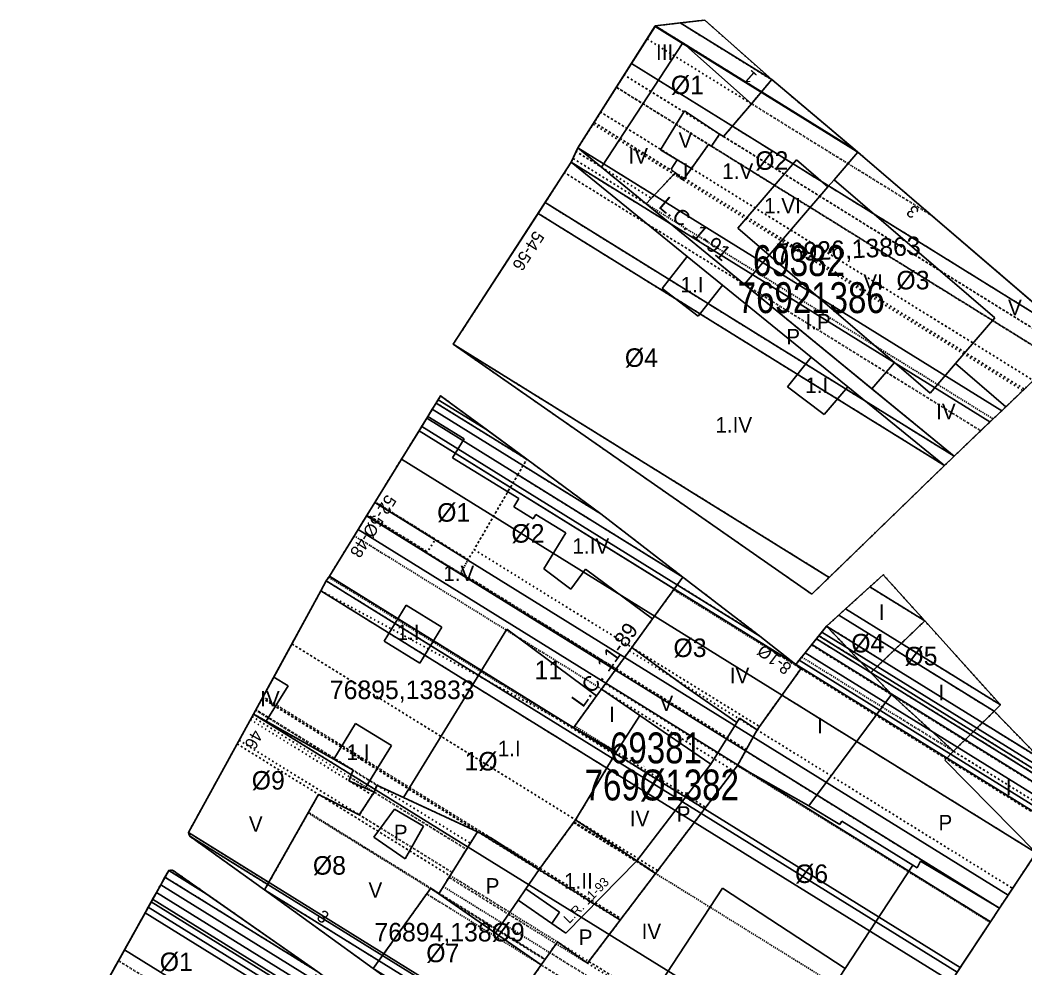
# Model space of a CAD drawing. Extents: x 676646 to 677304, y 613389 to 613969.
# Drawn here: x 676857.6 to 676939.1, y 613806.7 to 613883.5 of the extents above; entities that cross this region are included whole.
import ezdxf
from ezdxf.enums import TextEntityAlignment as Align

# ---------------------------------------------------------------- set-up
doc = ezdxf.new("R2010")
doc.units = 0
doc.header["$MEASUREMENT"] = 0
doc.linetypes.add('DOT', pattern=[0.25, 0, -0.25])
doc.linetypes.add('HIDDEN', pattern=[0.375, 0.25, -0.125])
doc.layers.get('0').update_dxf_attribs({"linetype": 'CONTINUOUS'})
for name, color, linetype in [('10', 7, 'CONTINUOUS'), ('11', 7, 'CONTINUOUS'), ('12', 7, 'CONTINUOUS'), ('13', 7, 'CONTINUOUS'), ('22', 7, 'CONTINUOUS'), ('25', 7, 'CONTINUOUS'), ('26', 7, 'CONTINUOUS'), ('27', 7, 'CONTINUOUS'), ('28', 7, 'CONTINUOUS'), ('31', 7, 'CONTINUOUS'), ('33', 7, 'CONTINUOUS'), ('38', 7, 'CONTINUOUS'), ('62', 7, 'CONTINUOUS'), ('CONSTRUCTION_CLASS', 7, 'CONTINUOUS')]:
    doc.layers.add(name, color=color, linetype=linetype)
doc.styles.get("Standard").update_dxf_attribs({"font": 'txt', "height": 0.2})

msp = doc.modelspace()

# ---------------------------------------------------------------- linework, layer by layer
at = {"layer": '10', "color": 215, "linetype": 'CONTINUOUS'}
for p, q in [((676913.06, 613883.51), (676909.06, 613883.04)), ((676918.48, 613878.69), (676913.06, 613883.51)), ((676909.06, 613883.04), (676902.8, 613873.16)), ((676925.45, 613872.83), (676918.48, 613878.69)), ((676902.8, 613873.16), (676902.25, 613872)), ((676943.131, 613857.663), (676925.45, 613872.83)), ((676902.25, 613872), (676892.7, 613857.27)), ((676892.7, 613857.27), (676921.73, 613837.04)), ((676937.43, 613852.209), (676943.131, 613857.663)), ((676891.681, 613853.106), (676890.637, 613851.416)), ((676898.657, 613847.961), (676891.681, 613853.106)), ((676933.25, 613848.21), (676937.43, 613852.209)), ((676890.638, 613851.416), (676886.35, 613844.472)), ((676932.473, 613847.457), (676933.25, 613848.21)), ((676904.65, 613843.54), (676898.657, 613847.961)), ((676921.73, 613837.04), (676932.473, 613847.457)), ((676886.35, 613844.472), (676882.679, 613838.49)), ((676911.29, 613838.42), (676904.65, 613843.54)), ((676882.679, 613838.49), (676882.42, 613838.12)), ((676917.53, 613833.65), (676911.29, 613838.42)), ((676927.509, 613838.61), (676922.93, 613834.45)), ((676930.87, 613834.879), (676927.509, 613838.61)), ((676882.42, 613838.12), (676881.981, 613837.314)), ((676881.981, 613837.314), (676878.171, 613830.323)), ((676922.93, 613834.45), (676920.43, 613831.36)), ((676936.995, 613828.08), (676930.87, 613834.879)), ((676920.43, 613831.36), (676917.53, 613833.65)), ((676878.171, 613830.323), (676876.54, 613827.33)), ((676936.49, 613827.56), (676936.995, 613828.08)), ((676876.54, 613827.33), (676871.26, 613817.74)), ((676943.02, 613820.83), (676936.49, 613827.56)), ((676871.26, 613817.74), (676871.37, 613817.45)), ((676871.37, 613817.45), (676877.43, 613813.1)), ((676936.913, 613811.612), (676939.888, 613816.103)), ((676869.67, 613814.68), (676861.27, 613799.59)), ((676869.98, 613814.71), (676869.67, 613814.68)), ((676881.73, 613806.47), (676869.98, 613814.71)), ((676877.43, 613813.1), (676886.229, 613806.736)), ((676936.19, 613810.52), (676936.913, 613811.612)), ((676918.52, 613783.75), (676936.19, 613810.52)), ((676886.229, 613806.736), (676895.1, 613800.32))]:
    msp.add_line(p, q, dxfattribs=at)
at = {"layer": '11', "color": 215, "linetype": 'CONTINUOUS'}
for p, q in [((676918.48, 613878.69), (676916.837, 613876.744)), ((676916.837, 613876.744), (676914.59, 613874.083)), ((676914.265, 613874.284), (676913.607, 613873.305)), ((676914.59, 613874.083), (676914.265, 613874.284)), ((676913.374, 613873.443), (676911.981, 613871.505)), ((676913.607, 613873.305), (676913.374, 613873.443)), ((676904.692, 613871.61), (676902.8, 613873.16)), ((676908.314, 613868.642), (676904.692, 613871.61)), ((676910.679, 613871.154), (676908.314, 613868.642)), ((676911.311, 613870.574), (676910.679, 613871.154)), ((676911.981, 613871.505), (676911.311, 613870.574)), ((676916.237, 613862.15), (676908.314, 613868.642)), ((676926.596, 613853.662), (676916.237, 613862.15)), ((676933.25, 613848.21), (676926.596, 613853.662)), ((676911.29, 613838.42), (676908.836, 613835.042)), ((676908.836, 613835.042), (676907.157, 613832.73)), ((676926.511, 613830.689), (676922.93, 613834.45)), ((676930.87, 613834.879), (676926.511, 613830.689)), ((676907.157, 613832.73), (676905.893, 613830.99)), ((676905.893, 613830.99), (676904.706, 613829.357)), ((676920.852, 613831.005), (676917.298, 613826.05)), ((676920.852, 613831.005), (676920.43, 613831.36)), ((676928.18, 613828.909), (676926.511, 613830.689)), ((676904.706, 613829.357), (676904.311, 613828.812)), ((676904.31, 613828.812), (676902.433, 613826.227)), ((676933.206, 613824.324), (676928.18, 613828.909)), ((676877.571, 613826.751), (676876.54, 613827.33)), ((676936.49, 613827.56), (676933.206, 613824.324)), ((676883.026, 613823.688), (676877.571, 613826.752)), ((676905.912, 613824.264), (676902.433, 613826.227)), ((676917.298, 613826.05), (676915.707, 613823.162)), ((676884.605, 613822.802), (676883.026, 613823.688)), ((676905.912, 613824.264), (676902.609, 613818.773)), ((676915.707, 613823.162), (676909.082, 613814.431)), ((676884.605, 613822.802), (676884.26, 613821.937)), ((676885.575, 613821.343), (676884.26, 613821.937)), ((676886.3, 613821.014), (676885.575, 613821.342)), ((676886.523, 613821.568), (676886.3, 613821.014)), ((676888.681, 613820.572), (676886.523, 613821.568)), ((676881.804, 613820.832), (676877.43, 613813.1)), ((676885.096, 613819.177), (676881.804, 613820.832)), ((676886.3, 613821.014), (676885.096, 613819.177)), ((676894.667, 613817.809), (676888.681, 613820.572)), ((676902.609, 613818.773), (676899.657, 613814.748)), ((676907.576, 613815.441), (676902.609, 613818.773)), ((676894.667, 613817.809), (676891.527, 613812.784)), ((676895.742, 613817.313), (676894.667, 613817.809)), ((676899.657, 613814.748), (676895.742, 613817.313)), ((676909.082, 613814.431), (676907.576, 613815.441)), ((676909.082, 613814.431), (676903.57, 613807.166)), ((676890.879, 613813.241), (676886.229, 613806.736)), ((676891.527, 613812.784), (676890.879, 613813.241)), ((676901.136, 613808.888), (676900.524, 613808.019)), ((676903.57, 613807.166), (676901.136, 613808.888)), ((676900.524, 613808.019), (676899.825, 613807.027)), ((676899.825, 613807.027), (676895.1, 613800.32))]:
    msp.add_line(p, q, dxfattribs=at)
at = {"layer": '12', "color": 15, "linetype": 'CONTINUOUS'}
for p, q in [((676911.299, 613881.679), (676904.692, 613871.61)), ((676916.837, 613876.744), (676911.299, 613881.679)), ((676909.48, 613873.004), (676911.435, 613876.165)), ((676914.265, 613874.284), (676911.435, 613876.165)), ((676902.8, 613873.16), (676904.692, 613871.61)), ((676910.831, 613872.194), (676909.48, 613873.004)), ((676925.45, 613872.83), (676923.529, 613870.59)), ((676902.25, 613872), (676911.626, 613864.386)), ((676910.831, 613872.194), (676910.345, 613871.441)), ((676911.981, 613871.505), (676910.831, 613872.194)), ((676920.485, 613872.187), (676915.746, 613866.661)), ((676923.028, 613870.006), (676920.485, 613872.187)), ((676904.692, 613871.61), (676908.314, 613868.642)), ((676910.345, 613871.441), (676910.679, 613871.154)), ((676923.529, 613870.59), (676923.027, 613870.007)), ((676936.551, 613859.42), (676923.529, 613870.59)), ((676923.028, 613870.006), (676918.287, 613864.48)), ((676918.287, 613864.48), (676915.746, 613866.661)), ((676911.626, 613864.386), (676909.607, 613861.794)), ((676911.626, 613864.386), (676914.487, 613862.063)), ((676918.287, 613864.48), (676916.279, 613862.139)), ((676928.42, 613855.788), (676918.287, 613864.48)), ((676914.487, 613862.063), (676912.524, 613859.531)), ((676914.487, 613862.063), (676921.679, 613856.222)), ((676912.524, 613859.531), (676909.607, 613861.794)), ((676933.36, 613855.7), (676936.551, 613859.42)), ((676921.679, 613856.222), (676919.763, 613853.824)), ((676921.679, 613856.222), (676924.631, 613853.825)), ((676928.42, 613855.788), (676926.596, 613853.662)), ((676931.309, 613853.309), (676928.42, 613855.788)), ((676931.309, 613853.309), (676933.36, 613855.7)), ((676933.36, 613855.7), (676937.43, 613852.209)), ((676922.719, 613851.571), (676919.763, 613853.824)), ((676924.631, 613853.825), (676922.719, 613851.571)), ((676924.631, 613853.825), (676932.473, 613847.457)), ((676893.582, 613849.611), (676890.638, 613851.416)), ((676892.648, 613848.088), (676893.589, 613849.623)), ((676898.019, 613844.796), (676892.648, 613848.088)), ((676897.601, 613844.114), (676898.019, 613844.796)), ((676899.178, 613843.147), (676897.601, 613844.114)), ((676899.387, 613843.488), (676899.178, 613843.147)), ((676901.817, 613841.999), (676899.387, 613843.488)), ((676900.028, 613839.081), (676901.817, 613841.999)), ((676902.218, 613837.458), (676900.028, 613839.081)), ((676903.409, 613839.065), (676902.218, 613837.458)), ((676903.409, 613839.065), (676908.836, 613835.042)), ((676887.105, 613833.243), (676888.881, 613836.141)), ((676891.78, 613834.364), (676888.882, 613836.141)), ((676890.003, 613831.466), (676891.78, 613834.365)), ((676888.681, 613820.572), (676897.039, 613834.205)), ((676904.31, 613828.812), (676897.038, 613834.204)), ((676890.003, 613831.466), (676887.105, 613833.243)), ((676911.516, 613829.537), (676907.157, 613832.73)), ((676879.327, 613829.614), (676878.171, 613830.323)), ((676879.327, 613829.614), (676877.571, 613826.751)), ((676904.706, 613829.357), (676907.816, 613827.228)), ((676915.657, 613826.649), (676911.516, 613829.537)), ((676928.18, 613828.909), (676921.483, 613819.904)), ((676905.912, 613824.264), (676907.816, 613827.228)), ((676907.816, 613827.228), (676913.553, 613823.282)), ((676915.657, 613826.649), (676915.878, 613827.003)), ((676915.657, 613826.649), (676915.878, 613827.003)), ((676917.298, 613826.05), (676915.878, 613827.003)), ((676884.792, 613826.569), (676883.026, 613823.688)), ((676887.691, 613824.792), (676884.792, 613826.569)), ((676913.553, 613823.282), (676915.657, 613826.649)), ((676887.691, 613824.792), (676885.575, 613821.343)), ((676933.206, 613824.324), (676932.487, 613823.603)), ((676907.576, 613815.441), (676913.553, 613823.282)), ((676921.483, 613819.904), (676915.707, 613823.162)), ((676932.487, 613823.603), (676939.888, 613816.103)), ((676887.944, 613819.635), (676886.282, 613817.369)), ((676887.944, 613819.635), (676890.301, 613818.249)), ((676924.004, 613818.39), (676921.483, 613819.904)), ((676890.301, 613818.249), (676888.805, 613815.615)), ((676924.159, 613818.671), (676924.004, 613818.39)), ((676929.907, 613815.094), (676924.159, 613818.671)), ((676888.805, 613815.615), (676886.282, 613817.369)), ((676898.581, 613813.183), (676899.657, 613814.748)), ((676907.576, 613815.441), (676901.828, 613809.592)), ((676924.418, 613806.74), (676929.907, 613815.094)), ((676930.251, 613814.88), (676929.907, 613815.094)), ((676930.52, 613815.426), (676930.251, 613814.88)), ((676936.913, 613811.612), (676930.52, 613815.426)), ((676897.959, 613812.277), (676898.582, 613813.183)), ((676901.304, 613811.294), (676898.586, 613813.18)), ((676914.511, 613813.235), (676908.22, 613803.673)), ((676924.418, 613806.74), (676914.511, 613813.235)), ((676891.527, 613812.784), (676896.119, 613809.598)), ((676896.119, 613809.598), (676897.959, 613812.277)), ((676900.677, 613810.39), (676897.959, 613812.277)), ((676900.677, 613810.391), (676901.304, 613811.294)), ((676901.828, 613809.592), (676900.677, 613810.391)), ((676896.119, 613809.598), (676899.825, 613807.027)), ((676918.118, 613797.013), (676924.418, 613806.74))]:
    msp.add_line(p, q, dxfattribs=at)
at = {"layer": '33', "color": 215, "linetype": 'CONTINUOUS'}
for p, q in [((676918.48, 613878.69), (676916.837, 613876.744)), ((676916.837, 613876.744), (676918.48, 613878.69)), ((676925.45, 613872.83), (676918.48, 613878.69)), ((676916.837, 613876.744), (676914.59, 613874.083)), ((676914.59, 613874.083), (676916.837, 613876.744)), ((676914.265, 613874.284), (676913.607, 613873.305)), ((676913.607, 613873.305), (676914.265, 613874.284)), ((676914.59, 613874.083), (676914.265, 613874.284)), ((676914.265, 613874.284), (676914.59, 613874.083)), ((676913.374, 613873.443), (676911.981, 613871.505)), ((676911.981, 613871.505), (676913.374, 613873.443)), ((676913.607, 613873.305), (676913.374, 613873.443)), ((676913.374, 613873.443), (676913.607, 613873.305)), ((676943.131, 613857.663), (676925.45, 613872.83)), ((676910.679, 613871.154), (676908.314, 613868.642)), ((676908.314, 613868.642), (676910.679, 613871.154)), ((676911.311, 613870.574), (676910.679, 613871.154)), ((676910.679, 613871.154), (676911.311, 613870.574)), ((676911.981, 613871.505), (676911.311, 613870.574)), ((676911.311, 613870.574), (676911.981, 613871.505)), ((676916.237, 613862.15), (676908.314, 613868.642)), ((676916.237, 613862.15), (676908.314, 613868.642)), ((676933.25, 613848.21), (676916.237, 613862.15)), ((676933.25, 613848.21), (676916.237, 613862.15)), ((676933.25, 613848.21), (676943.131, 613857.663))]:
    msp.add_line(p, q, dxfattribs=at)

# ---------------------------------------------------------------- texts
at = {"layer": '13', "color": 15, "linetype": 'CONTINUOUS'}
for s, p in [('III', (676909.807, 613880.912)), ('V', (676911.499, 613873.806)), ('IV', (676907.676, 613872.521)), ('I', (676911.51, 613871.283)), ('1.I', (676912.035, 613862.088)), ('P', (676920.214, 613857.893)), ('1.I', (676922.122, 613853.952)), ('1.IV', (676915.41, 613850.747)), ('I', (676927.382, 613835.582)), ('IV', (676915.878, 613830.458)), ('I', (676932.203, 613829.081)), ('V', (676909.954, 613828.212)), ('I', (676905.55, 613827.314)), ('I', (676922.395, 613826.391)), ('I', (676937.667, 613821.4)), ('P', (676911.349, 613819.252)), ('V', (676876.714, 613818.43)), ('IV', (676907.792, 613818.879)), ('P', (676932.54, 613818.549)), ('P', (676888.451, 613817.746)), ('P', (676895.883, 613813.426)), ('1.II', (676902.838, 613813.831)), ('V', (676886.397, 613813.089)), ('P', (676903.418, 613809.272)), ('IV', (676908.741, 613809.745))]:
    msp.add_text(s, height=1.25, dxfattribs=at).set_placement(p, align=Align.MIDDLE)
at = {"layer": '13', "color": 15, "linetype": 'HIDDEN'}
for s, p in [('1.V', (676914.477, 613870.659)), ('1.VI', (676917.865, 613867.858)), ('VI', (676925.896, 613861.684)), ('V', (676937.611, 613859.622)), ('I.P', (676921.211, 613858.467)), ('IV', (676931.793, 613851.204))]:
    msp.add_text(s, height=1.25, dxfattribs=at).set_placement(p)
at = {"layer": '13', "color": 15, "linetype": 'CONTINUOUS'}
for s, p in [('1.IV', (676902.352, 613840.315)), ('1.V', (676891.894, 613838.11)), ('1.I', (676888.123, 613833.331)), ('IV', (676877.077, 613827.955)), ('1.I', (676884.068, 613823.628)), ('1.I', (676896.305, 613823.922))]:
    msp.add_text(s, height=1.25, dxfattribs=at).set_placement(p)
at = {"layer": '22', "color": 7, "linetype": 'CONTINUOUS'}
for s, rotation, p in [('1', 138.35334, (676916.753, 613878.902)), ('3', 139.37656, (676929.883, 613867.984)), ('54-56', 237.04318, (676898.788, 613864.821)), ('52-5%%c-48', 237.53411, (676886.23, 613842.527)), ('8-1%%c', 142.60487, (676918.693, 613831.744)), ('46', 241.16398, (676876.565, 613825.26)), ('3', 324.1233, (676882.161, 613810.937))]:
    msp.add_text(s, height=1, rotation=rotation, dxfattribs=at).set_placement(p, align=Align.MIDDLE)
at = {"layer": '25', "color": 215, "linetype": 'CONTINUOUS', "width": 0.8}
for s, p in [('69382', (676920.684, 613864.044)), ('69381', (676909.114, 613824.596))]:
    msp.add_text(s, height=2.5, dxfattribs=at).set_placement(p, align=Align.MIDDLE)
at = {"layer": '26', "color": 215, "linetype": 'CONTINUOUS', "width": 0.8}
for s, p in [('76921386', (676921.683, 613861.044)), ('769%%c1382', (676909.586, 613821.596))]:
    msp.add_text(s, height=2.5, dxfattribs=at).set_placement(p, align=Align.MIDDLE)
at = {"layer": '26', "color": 215, "linetype": 'CONTINUOUS'}
for p in [(676920.192, 613862.544), (676908.126, 613823.096)]:
    msp.add_text('O', height=0.1, dxfattribs=at).set_placement(p, align=Align.MIDDLE)
at = {"layer": '27', "color": 215, "linetype": 'CONTINUOUS'}
for s, p in [('%%c1', (676911.655, 613878.266)), ('%%c2', (676918.494, 613872.143)), ('%%c3', (676929.916, 613862.466)), ('%%c4', (676907.934, 613856.191)), ('%%c1', (676892.739, 613843.659)), ('%%c2', (676898.749, 613841.962)), ('%%c3', (676911.869, 613832.704)), ('%%c4', (676926.259, 613833.078)), ('%%c5', (676930.565, 613832.03)), ('11', (676900.4, 613830.907)), ('1%%c', (676894.95, 613823.521)), ('%%c9', (676877.729, 613821.973)), ('%%c8', (676882.679, 613815.086)), ('%%c6', (676921.706, 613814.412)), ('%%c7', (676891.854, 613807.999)), ('%%c1', (676870.283, 613807.282))]:
    msp.add_text(s, height=1.5, dxfattribs=at).set_placement(p, align=Align.MIDDLE)
at = {"layer": '28', "color": 215, "linetype": 'HIDDEN'}
msp.add_text('76926,13863', height=1.5, rotation=2.90422, dxfattribs=at).set_placement((676918.869, 613863.915))
msp.add_text('76895,13833', height=1.5, dxfattribs=at).set_placement((676882.715, 613828.549))
at = {"layer": '31', "color": 15, "linetype": 'HIDDEN'}
msp.add_text('L.C. 1-91', height=1.25, rotation=319.63141, dxfattribs=at).set_placement((676909.249, 613868.376))
at = {"layer": '31', "color": 15, "linetype": 'CONTINUOUS'}
msp.add_text('L.C. 11-89', height=1.25, rotation=54.43273, dxfattribs=at).set_placement((676903.193, 613827.793))
msp.add_text('L.R. 11-93', height=0.75, rotation=45.4505, dxfattribs=at).set_placement((676903.467, 613812.26), align=Align.MIDDLE)
at = {"layer": '38', "color": 215, "linetype": 'CONTINUOUS'}
msp.add_text('76894,138%%c9', height=1.5, dxfattribs=at).set_placement((676892.405, 613809.569), align=Align.MIDDLE)

# ---------------------------------------------------------------- meshes
at = {"color": 7, "linetype": 'DOT'}
mesh = msp.add_polyface(dxfattribs=at)
corners = [(676933.25, 613848.21), (676935.401, 613850.268), (676916.237, 613862.15), (676936.403, 613851.227), (676908.314, 613868.642), (676938.807, 613853.526), (676910.567, 613871.035), (676911.311, 613870.574), (676938.926, 613853.64), (676910.679, 613871.154), (676911.405, 613870.704), (676939.661, 613854.343), (676911.981, 613871.505), (676941.438, 613856.043), (676913.374, 613873.443), (676941.442, 613856.047), (676913.607, 613873.305), (676942.322, 613856.889), (676914.265, 613874.284), (676942.322, 613856.889), (676914.59, 613874.083), (676943.131, 613857.663), (676915.297, 613874.92), (676931.447, 613867.686), (676916.837, 613876.744), (676925.45, 613872.83), (676917.627, 613877.68), (676925.45, 613872.83), (676918.48, 613878.69)]
mesh.append_faces([[corners[k] for k in face] for face in [(0, 0, 1, 2), (2, 1, 3, 4), (4, 3, 5, 6), (6, 7, 9, 9), (7, 5, 8, 10), (10, 8, 11, 12), (12, 11, 13, 14), (14, 13, 15, 16), (16, 15, 17, 18), (18, 17, 19, 20), (20, 19, 21, 22), (22, 21, 23, 24), (24, 23, 25, 26), (26, 27, 28, 28)]], dxfattribs={"vtx0": -1, "vtx2": -1, "color": 7})
mesh = msp.add_polyface(dxfattribs=at)
corners = [(676921.73, 613837.04), (676892.7, 613857.27), (676923.134, 613838.401), (676892.7, 613857.27), (676932.473, 613847.457), (676899.566, 613867.86), (676933.25, 613848.21), (676900.137, 613868.74), (676916.237, 613862.15), (676901.705, 613871.16), (676910.329, 613866.991), (676902.25, 613872), (676908.314, 613868.642), (676902.397, 613872.31), (676904.692, 613871.61), (676902.662, 613872.869), (676902.8, 613873.16)]
mesh.append_faces([[corners[k] for k in face] for face in [(0, 0, 2, 1), (3, 2, 4, 5), (5, 4, 6, 7), (7, 6, 8, 9), (9, 8, 10, 11), (11, 10, 12, 13), (13, 12, 14, 15), (15, 14, 16, 16)]], dxfattribs={"vtx0": -1, "vtx2": -1, "color": 7})
mesh = msp.add_polyface(dxfattribs=at)
corners = [(676918.52, 613783.75), (676902.213, 613794.544), (676918.84, 613784.235), (676900.09, 613795.95), (676918.882, 613784.299), (676895.1, 613800.32), (676919.48, 613785.204), (676895.1, 613800.32), (676923.994, 613792.042), (676899.825, 613807.027), (676924.661, 613793.054), (676900.524, 613808.019), (676925.146, 613793.789), (676903.57, 613807.166), (676901.032, 613808.74), (676925.246, 613793.94), (676903.68, 613807.311), (676901.136, 613808.888), (676930.15, 613801.369), (676909.082, 613814.431), (676936.163, 613810.479), (676915.707, 613823.162), (676936.19, 613810.52), (676915.731, 613823.205), (676936.913, 613811.612), (676916.363, 613824.353), (676937.982, 613813.226), (676917.298, 613826.05), (676939.888, 613816.103), (676919.313, 613828.86), (676941.344, 613818.3), (676920.852, 613831.005), (676941.388, 613818.366), (676920.43, 613831.36), (676941.803, 613818.994), (676933.206, 613824.324), (676920.907, 613831.949), (676942.493, 613820.035), (676934.121, 613825.226), (676928.18, 613828.909), (676921.698, 613832.928), (676942.843, 613820.563), (676934.585, 613825.683), (676926.511, 613830.689), (676922.1, 613833.424), (676943.02, 613820.83), (676934.82, 613825.914), (676925.636, 613831.608), (676922.303, 613833.675), (676940.185, 613823.752), (676935.545, 613826.629), (676922.93, 613834.45), (676936.49, 613827.56)]
mesh.append_faces([[corners[k] for k in face] for face in [(0, 0, 2, 1), (1, 2, 4, 3), (3, 4, 6, 5), (7, 6, 8, 9), (9, 8, 10, 11), (11, 10, 12, 14), (14, 13, 17, 17), (13, 12, 15, 16), (16, 15, 18, 19), (19, 18, 20, 21), (21, 20, 22, 23), (23, 22, 24, 25), (25, 24, 26, 27), (27, 26, 28, 29), (29, 28, 30, 31), (31, 30, 32, 33), (33, 32, 34, 36), (36, 35, 39, 40), (35, 34, 37, 38), (40, 39, 43, 44), (38, 37, 41, 42), (44, 43, 47, 48), (42, 41, 45, 46), (48, 47, 51, 51), (46, 45, 49, 50), (50, 49, 52, 52)]], dxfattribs={"vtx0": -1, "vtx2": -1, "color": 7})
mesh = msp.add_polyface(dxfattribs=at)
corners = [(676877.43, 613813.1), (676871.37, 613817.45), (676877.678, 613813.539), (676871.26, 613817.74), (676877.771, 613813.703), (676871.26, 613817.74), (676881.804, 613820.832), (676875.212, 613824.919), (676885.096, 613819.177), (676875.371, 613825.207), (676886.141, 613820.771), (676884.26, 613821.937), (676876.291, 613826.878), (676886.3, 613821.014), (676884.369, 613822.211), (676876.431, 613827.133), (676884.454, 613822.423), (676876.54, 613827.33), (676884.605, 613822.802)]
mesh.append_faces([[corners[k] for k in face] for face in [(0, 0, 2, 1), (1, 2, 4, 3), (5, 4, 6, 7), (7, 6, 8, 9), (9, 8, 10, 12), (12, 11, 14, 15), (11, 10, 13, 13), (15, 14, 16, 17), (17, 16, 18, 18)]], dxfattribs={"vtx0": -1, "vtx2": -1, "color": 7})
mesh = msp.add_polyface(dxfattribs=at)
corners = [(676886.229, 613806.736), (676877.43, 613813.1), (676886.679, 613807.366), (676877.43, 613813.1), (676890.852, 613813.203), (676891.527, 613812.784), (676880.958, 613819.337), (676890.879, 613813.241), (676891.552, 613812.824), (676880.981, 613819.378), (676892.437, 613814.24), (676881.804, 613820.832), (676892.611, 613814.518), (676885.096, 613819.177), (676893.774, 613816.38), (676886.3, 613821.014), (676894.086, 613816.879), (676886.523, 613821.568), (676894.667, 613817.809)]
mesh.append_faces([[corners[k] for k in face] for face in [(0, 0, 2, 1), (3, 2, 4, 6), (6, 4, 7, 9), (5, 5, 8, 7), (9, 8, 10, 11), (11, 10, 12, 13), (13, 12, 14, 15), (15, 14, 16, 17), (17, 16, 18, 18)]], dxfattribs={"vtx0": -1, "vtx2": -1, "color": 7})
mesh = msp.add_polyface(dxfattribs=at)
corners = [(676895.1, 613800.32), (676886.229, 613806.736), (676895.549, 613800.957), (676886.229, 613806.736), (676899.825, 613807.027), (676890.548, 613812.779), (676900.125, 613807.453), (676891.527, 613812.784), (676890.852, 613813.203), (676900.152, 613807.491), (676891.552, 613812.824), (676890.879, 613813.241), (676900.524, 613808.019), (676891.893, 613813.37), (676901.032, 613808.74), (676903.57, 613807.166), (676892.36, 613814.116), (676901.136, 613808.888), (676903.68, 613807.311), (676892.456, 613814.27), (676906.213, 613810.65), (676894.667, 613817.809), (676906.23, 613810.672), (676899.657, 613814.748), (676894.874, 613817.713), (676906.301, 613810.766), (676899.726, 613814.843), (676895.742, 613817.313), (676909.082, 613814.431), (676902.443, 613818.547), (676907.576, 613815.441), (676902.482, 613818.599), (676902.609, 613818.773)]
mesh.append_faces([[corners[k] for k in face] for face in [(0, 0, 2, 1), (3, 2, 4, 5), (5, 4, 6, 8), (8, 7, 11, 11), (7, 6, 9, 10), (10, 9, 12, 13), (13, 12, 14, 16), (16, 14, 17, 19), (15, 15, 18, 17), (19, 18, 20, 21), (21, 20, 22, 24), (24, 23, 27, 27), (23, 22, 25, 26), (26, 25, 28, 29), (29, 28, 30, 31), (31, 30, 32, 32)]], dxfattribs={"vtx0": -1, "vtx2": -1, "color": 7})
at = {"layer": '62', "color": 7, "linetype": 'CONTINUOUS'}
mesh = msp.add_polyface(dxfattribs=at)
corners = [(676921.73, 613837.04), (676892.7, 613857.27), (676923.134, 613838.401), (676892.7, 613857.27), (676932.473, 613847.457), (676899.566, 613867.86), (676933.25, 613848.21), (676900.137, 613868.74), (676936.148, 613850.983), (676902.25, 613872), (676937.1, 613851.894), (676902.8, 613873.16), (676943.131, 613857.663), (676907.125, 613879.987), (676925.45, 613872.83), (676909.038, 613883.005), (676925.232, 613873.013), (676909.06, 613883.04), (676918.48, 613878.69), (676911.081, 613883.277), (676913.06, 613883.51)]
mesh.append_faces([[corners[k] for k in face] for face in [(0, 0, 2, 1), (3, 2, 4, 5), (5, 4, 6, 7), (7, 6, 8, 9), (9, 8, 10, 11), (11, 10, 12, 13), (13, 12, 14, 15), (15, 14, 16, 17), (17, 16, 18, 19), (19, 18, 20, 20)]], dxfattribs={"vtx0": -1, "vtx2": -1, "color": 7})
mesh = msp.add_polyface(dxfattribs=at)
corners = [(676918.52, 613783.75), (676902.213, 613794.544), (676918.84, 613784.235), (676900.09, 613795.95), (676918.882, 613784.299), (676895.1, 613800.32), (676919.48, 613785.204), (676886.229, 613806.736), (676919.909, 613785.854), (676877.43, 613813.1), (676920.334, 613786.499), (676871.37, 613817.45), (676920.612, 613786.92), (676871.26, 613817.74), (676920.716, 613787.077), (676871.26, 613817.74), (676926.741, 613796.205), (676876.54, 613827.33), (676932.998, 613805.683), (676881.981, 613837.314), (676933.503, 613806.449), (676882.42, 613838.12), (676933.751, 613806.825), (676882.679, 613838.49), (676936.19, 613810.52), (676884.994, 613842.262), (676936.913, 613811.612), (676885.678, 613843.378), (676937.622, 613812.683), (676886.35, 613844.472), (676939.888, 613816.103), (676888.504, 613847.961), (676941.388, 613818.366), (676920.43, 613831.36), (676889.93, 613850.27), (676941.619, 613818.715), (676920.695, 613831.688), (676917.53, 613833.65), (676890.15, 613850.626), (676942.042, 613819.354), (676921.181, 613832.288), (676911.29, 613838.42), (676890.552, 613851.278), (676942.513, 613820.065), (676921.721, 613832.956), (676904.65, 613843.54), (676891, 613852.003), (676942.844, 613820.565), (676922.101, 613833.426), (676898.657, 613847.961), (676891.315, 613852.513), (676943.02, 613820.83), (676922.303, 613833.675), (676895.472, 613850.31), (676891.482, 613852.784), (676941.935, 613821.948), (676922.543, 613833.971), (676891.681, 613853.106), (676940.185, 613823.752), (676922.93, 613834.45), (676936.49, 613827.56), (676923.923, 613835.352), (676936.995, 613828.08), (676924.468, 613835.847), (676930.87, 613834.879), (676926.431, 613837.631), (676927.509, 613838.61)]
mesh.append_faces([[corners[k] for k in face] for face in [(0, 0, 2, 1), (1, 2, 4, 3), (3, 4, 6, 5), (5, 6, 8, 7), (7, 8, 10, 9), (9, 10, 12, 11), (11, 12, 14, 13), (15, 14, 16, 17), (17, 16, 18, 19), (19, 18, 20, 21), (21, 20, 22, 23), (23, 22, 24, 25), (25, 24, 26, 27), (27, 26, 28, 29), (29, 28, 30, 31), (31, 30, 32, 34), (34, 33, 37, 38), (33, 32, 35, 36), (38, 37, 41, 42), (36, 35, 39, 40), (42, 41, 45, 46), (40, 39, 43, 44), (46, 45, 49, 50), (44, 43, 47, 48), (50, 49, 53, 54), (48, 47, 51, 52), (54, 53, 57, 57), (52, 51, 55, 56), (56, 55, 58, 59), (59, 58, 60, 61), (61, 60, 62, 63), (63, 62, 64, 65), (65, 64, 66, 66)]], dxfattribs={"vtx0": -1, "vtx2": -1, "color": 7})
mesh = msp.add_polyface(dxfattribs=at)
corners = [(676904.75, 613762.04), (676896.73, 613768.34), (676905.382, 613762.976), (676890.79, 613772.09), (676905.414, 613763.023), (676881.35, 613778.14), (676905.508, 613763.162), (676875.639, 613781.712), (676905.523, 613763.184), (676873.488, 613783.057), (676905.528, 613763.192), (676868.677, 613786.067), (676905.541, 613763.211), (676866.536, 613787.406), (676905.547, 613763.219), (676860.928, 613790.914), (676905.561, 613763.241), (676857.64, 613792.97), (676905.57, 613763.253), (676857.64, 613792.97), (676907.589, 613766.242), (676859.375, 613796.135), (676909.793, 613769.506), (676861.27, 613799.59), (676915.339, 613777.716), (676866.091, 613808.25), (676917.26, 613780.56), (676867.761, 613811.25), (676911.351, 613784.821), (676868.008, 613811.694), (676905.54, 613789.01), (676868.25, 613812.13), (676899.44, 613793.08), (676868.37, 613812.344), (676894.39, 613796.95), (676868.675, 613812.893), (676888.2, 613801.62), (676869.02, 613813.512), (676881.73, 613806.47), (676869.367, 613814.135), (676872.714, 613812.793), (676869.67, 613814.68), (676869.98, 613814.71)]
mesh.append_faces([[corners[k] for k in face] for face in [(0, 0, 2, 1), (1, 2, 4, 3), (3, 4, 6, 5), (5, 6, 8, 7), (7, 8, 10, 9), (9, 10, 12, 11), (11, 12, 14, 13), (13, 14, 16, 15), (15, 16, 18, 17), (19, 18, 20, 21), (21, 20, 22, 23), (23, 22, 24, 25), (25, 24, 26, 27), (27, 26, 28, 29), (29, 28, 30, 31), (31, 30, 32, 33), (33, 32, 34, 35), (35, 34, 36, 37), (37, 36, 38, 39), (39, 38, 40, 41), (41, 40, 42, 42)]], dxfattribs={"vtx0": -1, "vtx2": -1, "color": 7})
at = {"layer": 'CONSTRUCTION_CLASS', "color": 7, "linetype": 'DOT'}
mesh = msp.add_polyface(dxfattribs=at)
corners = [(676908.314, 613868.642), (676904.692, 613871.61), (676908.743, 613869.098), (676902.8, 613873.16), (676908.967, 613869.336), (676902.8, 613873.16), (676910.567, 613871.035), (676911.311, 613870.574), (676904.024, 613875.092), (676910.679, 613871.154), (676911.405, 613870.704), (676904.11, 613875.227), (676911.981, 613871.505), (676904.637, 613876.059), (676913.374, 613873.443), (676905.911, 613878.07), (676913.607, 613873.305), (676905.914, 613878.075), (676914.265, 613874.284), (676906.545, 613879.071), (676914.59, 613874.083), (676906.545, 613879.071), (676916.837, 613876.744), (676908.389, 613881.982), (676917.654, 613877.712), (676909.06, 613883.04), (676918.48, 613878.69), (676911.081, 613883.277), (676913.06, 613883.51)]
mesh.append_faces([[corners[k] for k in face] for face in [(0, 0, 2, 1), (1, 2, 4, 3), (5, 4, 6, 8), (8, 6, 9, 11), (7, 7, 10, 9), (11, 10, 12, 13), (13, 12, 14, 15), (15, 14, 16, 17), (17, 16, 18, 19), (19, 18, 20, 21), (21, 20, 22, 23), (23, 22, 24, 25), (25, 24, 26, 27), (27, 26, 28, 28)]], dxfattribs={"vtx0": -1, "vtx2": -1, "color": 7})
mesh = msp.add_polyface(dxfattribs=at)
corners = [(676890.563, 613840.381), (676890.572, 613840.396), (676893.267, 613838.725), (676886.35, 613844.472), (676891.228, 613841.447), (676893.892, 613839.796), (676886.35, 613844.472), (676891.253, 613841.487), (676893.916, 613839.836), (676886.375, 613844.512), (676898.657, 613847.961), (676891.315, 613852.513), (676891.681, 613853.106)]
mesh.append_faces([[corners[k] for k in face] for face in [(0, 0, 2, 1), (1, 2, 5, 4), (3, 6, 7, 9), (4, 5, 8, 7), (9, 8, 10, 11), (11, 10, 12, 12)]], dxfattribs={"vtx0": -1, "vtx2": -1, "color": 7})
mesh = msp.add_polyface(dxfattribs=at)
corners = [(676893.267, 613838.725), (676893.267, 613838.725), (676905.893, 613830.99), (676893.307, 613838.793), (676907.157, 613832.73), (676894.388, 613840.647), (676911.29, 613838.42), (676897.925, 613846.706), (676904.65, 613843.54), (676898.355, 613847.443), (676898.657, 613847.961)]
mesh.append_faces([[corners[k] for k in face] for face in [(0, 1, 2, 3), (3, 2, 4, 5), (5, 4, 6, 7), (7, 6, 8, 9), (9, 8, 10, 10)]], dxfattribs={"vtx0": -1, "vtx2": -1, "color": 7})
mesh = msp.add_polyface(dxfattribs=at)
corners = [(676881.981, 613837.314), (676881.981, 613837.314), (676895.468, 613830.03), (676882.42, 613838.12), (676900.727, 613827.19), (676882.625, 613838.413), (676902.433, 613826.227), (676882.671, 613838.479), (676902.441, 613826.238), (676882.679, 613838.49), (676904.706, 613829.357), (676884.69, 613841.767), (676905.836, 613830.912), (676890.563, 613840.381), (676885.693, 613843.401), (676905.846, 613830.926), (676893.267, 613838.725), (676890.572, 613840.396), (676885.702, 613843.416), (676905.893, 613830.99), (676890.614, 613840.463), (676885.743, 613843.483), (676891.228, 613841.447), (676886.35, 613844.472), (676891.253, 613841.487)]
mesh.append_faces([[corners[k] for k in face] for face in [(0, 1, 2, 3), (3, 2, 4, 5), (5, 4, 6, 7), (7, 6, 8, 9), (9, 8, 10, 11), (11, 10, 12, 14), (14, 13, 17, 18), (13, 12, 15, 16), (18, 17, 20, 21), (16, 15, 19, 19), (21, 20, 22, 23), (23, 22, 24, 24)]], dxfattribs={"vtx0": -1, "vtx2": -1, "color": 7})
mesh = msp.add_polyface(dxfattribs=at)
corners = [(676909.082, 613814.431), (676907.576, 613815.441), (676909.121, 613814.483), (676902.609, 613818.773), (676909.252, 613814.655), (676902.433, 613826.227), (676905.827, 613824.123), (676913.042, 613819.65), (676902.433, 613826.227), (676905.912, 613824.264), (676913.142, 613819.781), (676902.53, 613826.361), (676915.384, 613822.736), (676904.706, 613829.357), (676915.707, 613823.162), (676905.02, 613829.788), (676916.423, 613824.461), (676905.893, 613830.99), (676917.298, 613826.05), (676906.96, 613832.459), (676917.493, 613826.322), (676907.157, 613832.73), (676920.852, 613831.005), (676910.546, 613837.395), (676920.43, 613831.36), (676910.592, 613837.459), (676917.53, 613833.65), (676910.839, 613837.799), (676911.29, 613838.42)]
mesh.append_faces([[corners[k] for k in face] for face in [(0, 0, 2, 1), (1, 2, 4, 3), (3, 4, 7, 6), (5, 8, 9, 11), (6, 7, 10, 9), (11, 10, 12, 13), (13, 12, 14, 15), (15, 14, 16, 17), (17, 16, 18, 19), (19, 18, 20, 21), (21, 20, 22, 23), (23, 22, 24, 25), (25, 24, 26, 27), (27, 26, 28, 28)]], dxfattribs={"vtx0": -1, "vtx2": -1, "color": 7})
mesh = msp.add_polyface(dxfattribs=at)
corners = [(676926.511, 613830.689), (676922.93, 613834.45), (676927.485, 613831.626), (676922.93, 613834.45), (676930.87, 613834.879), (676926.431, 613837.631), (676927.509, 613838.61)]
mesh.append_faces([[corners[k] for k in face] for face in [(0, 0, 2, 1), (3, 2, 4, 5), (5, 4, 6, 6)]], dxfattribs={"vtx0": -1, "vtx2": -1, "color": 7})
mesh = msp.add_polyface(dxfattribs=at)
corners = [(676884.26, 613821.937), (676884.369, 613822.211), (676886.3, 613821.014), (676876.54, 613827.33), (676884.454, 613822.423), (676886.385, 613821.226), (676876.54, 613827.33), (676883.84, 613823.232), (676884.591, 613822.766), (676886.523, 613821.568), (676876.714, 613827.65), (676884.605, 613822.802), (676886.806, 613821.437), (676876.732, 613827.683), (676894.667, 613817.809), (676877.24, 613828.614), (676894.874, 613817.713), (676899.657, 613814.748), (676877.253, 613828.639), (676895.742, 613817.313), (676899.726, 613814.843), (676877.309, 613828.741), (676902.609, 613818.773), (676879.638, 613833.015), (676905.129, 613822.962), (676881.981, 613837.314), (676905.785, 613824.054), (676900.727, 613827.19), (676905.827, 613824.123), (676902.433, 613826.227), (676905.912, 613824.264)]
mesh.append_faces([[corners[k] for k in face] for face in [(0, 0, 2, 1), (1, 2, 5, 4), (3, 6, 7, 10), (4, 5, 9, 8), (10, 7, 11, 13), (8, 9, 12, 11), (13, 12, 14, 15), (15, 14, 16, 18), (18, 16, 19, 21), (17, 17, 20, 19), (21, 20, 22, 23), (23, 22, 24, 25), (25, 24, 26, 27), (27, 26, 28, 29), (29, 28, 30, 30)]], dxfattribs={"vtx0": -1, "vtx2": -1, "color": 7})
mesh = msp.add_polyface(dxfattribs=at)
corners = [(676933.206, 613824.324), (676928.18, 613828.909), (676934.121, 613825.226), (676926.511, 613830.689), (676934.585, 613825.683), (676926.511, 613830.689), (676936.49, 613827.56), (676928.445, 613832.548), (676936.995, 613828.08), (676928.972, 613833.054), (676930.87, 613834.879)]
mesh.append_faces([[corners[k] for k in face] for face in [(0, 0, 2, 1), (1, 2, 4, 3), (5, 4, 6, 7), (7, 6, 8, 9), (9, 8, 10, 10)]], dxfattribs={"vtx0": -1, "vtx2": -1, "color": 7})
mesh = msp.add_polyface(dxfattribs=at)
corners = [(676873.802, 613791.533), (676871.344, 613793.113), (676873.825, 613791.575), (676861.27, 613799.59), (676873.919, 613791.748), (676861.27, 613799.59), (676874.319, 613792.481), (676861.676, 613800.32), (676875.842, 613795.434), (676863.289, 613803.217), (676878.054, 613799.642), (676865.598, 613807.365), (676881.73, 613806.47), (676869.367, 613814.135), (676872.714, 613812.793), (676869.67, 613814.68), (676869.98, 613814.71)]
mesh.append_faces([[corners[k] for k in face] for face in [(0, 0, 2, 1), (1, 2, 4, 3), (5, 4, 6, 7), (7, 6, 8, 9), (9, 8, 10, 11), (11, 10, 12, 13), (13, 12, 14, 15), (15, 14, 16, 16)]], dxfattribs={"vtx0": -1, "vtx2": -1, "color": 7})

doc.saveas('drawing.dxf')
